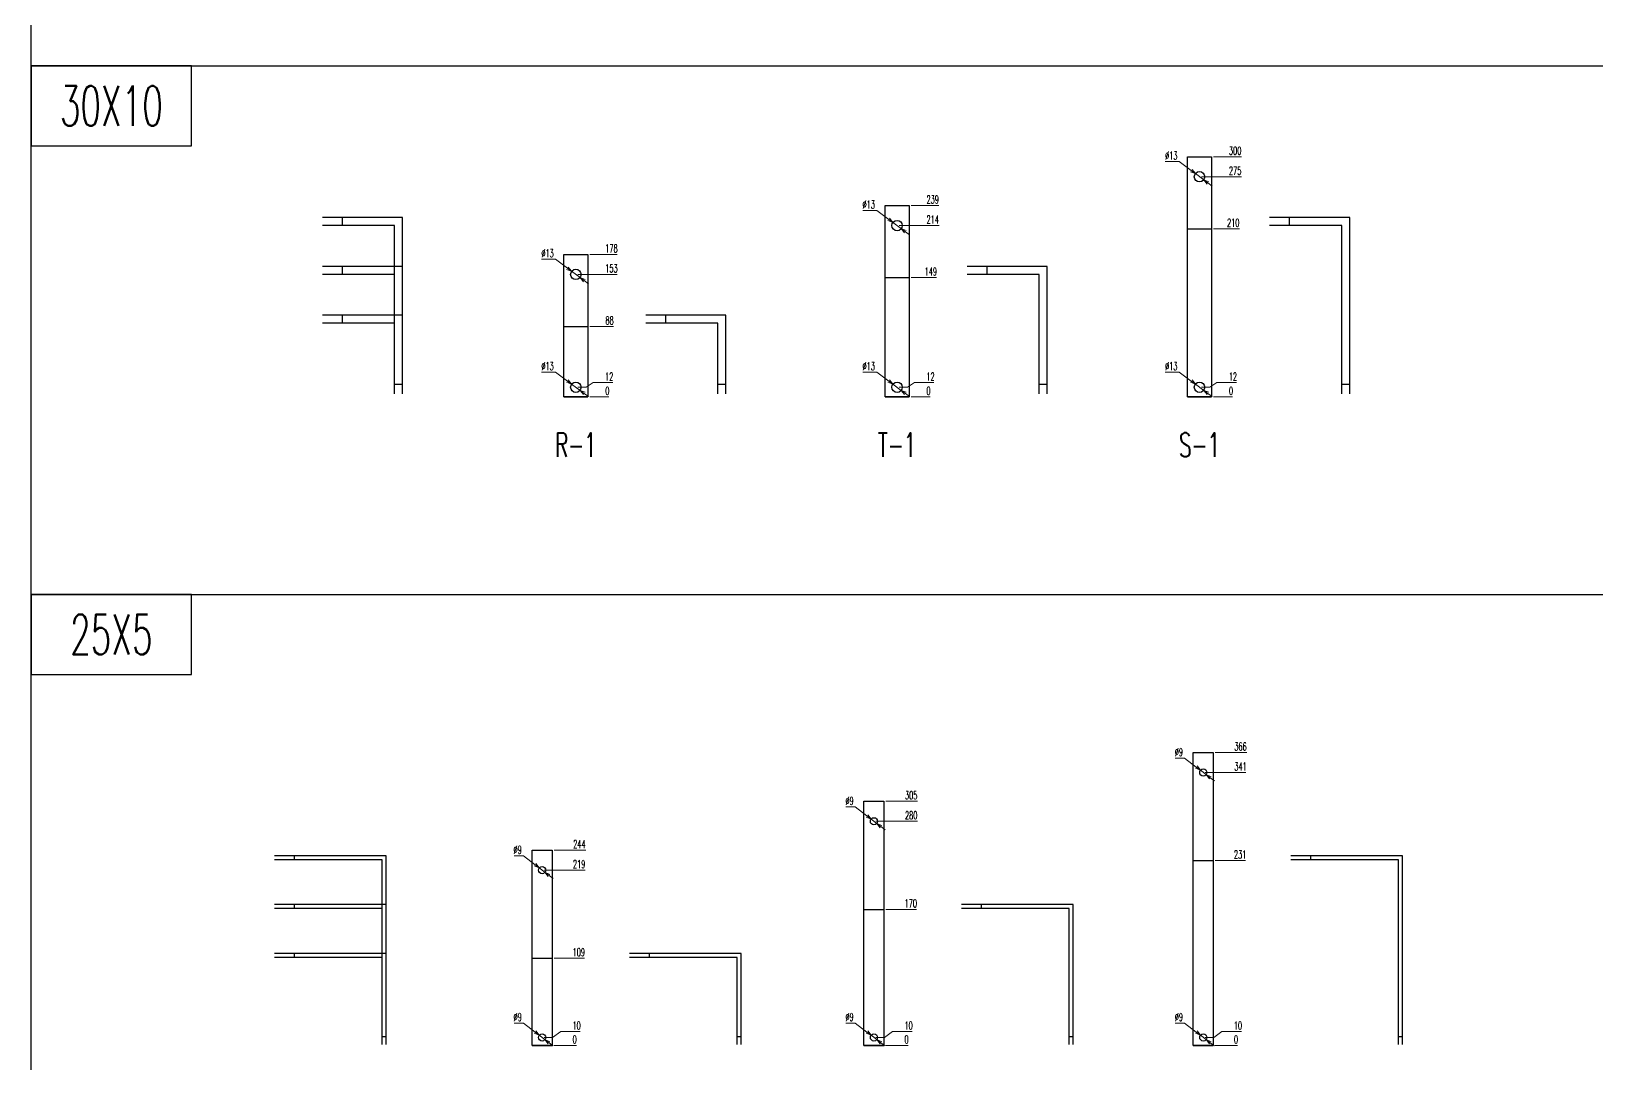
# Model space of a CAD drawing. Header units: millimetres. Extents: x -33730 to 17150, y -76829 to -27437.
# Drawn here: x -7064 to -5109, y -66351 to -65062 of the extents above; entities that cross this region are included whole.
import ezdxf
from ezdxf.enums import TextEntityAlignment as Align

# ---------------------------------------------------------------- set-up
doc = ezdxf.new("R2010")
doc.units = ezdxf.units.MM
doc.header["$LTSCALE"] = 3
doc.layers.add('@.VISIBLE', color=7, linetype='Continuous')
doc.styles.add('Ann_w01', font='romans.shx', dxfattribs={"width": 0.6, "bigfont": 'chineset.shx'})
doc.dimstyles.new('Dim 01_SC05', dxfattribs={"dimscale": 5, "dimtxt": 2, "dimasz": 1.3, "dimexe": 0.5, "dimexo": 0.5, "dimgap": 0.5, "dimtad": 1, "dimtoh": 1, "dimdec": 1, "dimzin": 12, "dimdsep": 46, "dimtxsty": 'Ann_w01', "dimblk": 'OPEN30', "dimcen": 1.5, "dimclrd": 6, "dimclre": 6, "dimclrt": 3, "dimadec": 1, "dimazin": 3, "dimtm": 1e-09, "dimtfac": 1, "dimtdec": 1, "dimtmove": 0, "dimatfit": 3, "dimldrblk": 'OPEN30', "dimfxl": 1, "dimtolj": 1, "dimlwd": 20, "dimlwe": 20, "dimarcsym": 0})

# ---------------------------------------------------------------- blocks, each defined once
blk = doc.blocks.new('*D1639')
at = {"layer": '@.VISIBLE', "color": 6, "lineweight": 20, "transparency": 16777216}
blk.add_line((-6411.1, -66328.6), (-6383.3, -66328.6), dxfattribs=at)
at = {"layer": 'Defpoints', "color": 0, "transparency": 16777216}
for p in [(-6426.1, -66328.6), (-6413.6, -66328.6), (-6389.8, -66328.6)]:
    blk.add_point(p, dxfattribs=at)
at = {"layer": '@.VISIBLE', "color": 3, "transparency": 16777216, "insert": (-6385.3, -66321.1), "char_height": 10, "attachment_point": 5, "style": 'Ann_w01'}
blk.add_mtext('\\A1;0', dxfattribs=at)
blk = doc.blocks.new('_Open30')
at = {"color": 0, "linetype": 'ByBlock', "lineweight": -2}
for p, q in [((-1, 0.27), (0, 0)), ((0, 0), (-1, -0.27)), ((0, 0), (-1, 0))]:
    blk.add_line(p, q, dxfattribs=at)
blk = doc.blocks.new('*D1640')
at = {"layer": '@.VISIBLE', "color": 6, "lineweight": 20, "transparency": 16777216}
for p, q in [((-6413.1, -66318.6), (-6402.8, -66311.2)), ((-6402.8, -66311.2), (-6378.5, -66311.2)), ((-6423.6, -66318.6), (-6413.1, -66318.6))]:
    blk.add_line(p, q, dxfattribs=at)
at = {"layer": 'Defpoints', "color": 0, "transparency": 16777216}
for p in [(-6389.8, -66311.2), (-6426.1, -66318.6), (-6426.1, -66328.6)]:
    blk.add_point(p, dxfattribs=at)
at = {"layer": '@.VISIBLE', "color": 3, "transparency": 16777216, "insert": (-6382.9, -66303.7), "char_height": 10, "attachment_point": 5, "style": 'Ann_w01'}
blk.add_mtext('\\A1;10', dxfattribs=at)
blk = doc.blocks.new('*D1641')
at = {"layer": '@.VISIBLE', "color": 6, "lineweight": 20, "transparency": 16777216}
blk.add_line((-6411.1, -66219.6), (-6373, -66219.6), dxfattribs=at)
at = {"layer": 'Defpoints', "color": 0, "transparency": 16777216}
for p in [(-6413.6, -66219.6), (-6389.8, -66219.6), (-6426.1, -66328.6)]:
    blk.add_point(p, dxfattribs=at)
at = {"layer": '@.VISIBLE', "color": 3, "transparency": 16777216, "insert": (-6380.2, -66212.1), "char_height": 10, "attachment_point": 5, "style": 'Ann_w01'}
blk.add_mtext('\\A1;109', dxfattribs=at)
blk = doc.blocks.new('*D1613')
at = {"layer": '@.VISIBLE', "color": 6, "lineweight": 20, "transparency": 16777216}
blk.add_line((-6423.6, -66109.6), (-6372.2, -66109.6), dxfattribs=at)
at = {"layer": 'Defpoints', "color": 0, "transparency": 16777216}
for p in [(-6426.1, -66109.6), (-6389.8, -66109.6), (-6426.1, -66328.6)]:
    blk.add_point(p, dxfattribs=at)
at = {"layer": '@.VISIBLE', "color": 3, "transparency": 16777216, "insert": (-6379.8, -66102.1), "char_height": 10, "attachment_point": 5, "style": 'Ann_w01'}
blk.add_mtext('\\A1;219', dxfattribs=at)
blk = doc.blocks.new('*D1614')
at = {"layer": '@.VISIBLE', "color": 6, "lineweight": 20, "transparency": 16777216}
blk.add_line((-6411.1, -66084.6), (-6371.6, -66084.6), dxfattribs=at)
at = {"layer": 'Defpoints', "color": 0, "transparency": 16777216}
for p in [(-6413.6, -66084.6), (-6389.8, -66084.6), (-6426.1, -66328.6)]:
    blk.add_point(p, dxfattribs=at)
at = {"layer": '@.VISIBLE', "color": 3, "transparency": 16777216, "insert": (-6379.5, -66077.1), "char_height": 10, "attachment_point": 5, "style": 'Ann_w01'}
blk.add_mtext('\\A1;244', dxfattribs=at)
blk = doc.blocks.new('*D1615')
at = {"layer": '@.VISIBLE', "color": 6, "lineweight": 20, "transparency": 16777216}
for p, q in [((-6461.1, -66300.6), (-6449.5, -66300.6)), ((-6449.5, -66300.6), (-6434.8, -66311.9)), ((-6422.5, -66321.3), (-6429.7, -66315.8)), ((-6417.4, -66325.2), (-6412.2, -66329.2))]:
    blk.add_line(p, q, dxfattribs=at)
at = {"layer": 'Defpoints', "color": 0, "transparency": 16777216}
for p in [(-6429.7, -66315.8), (-6422.5, -66321.3)]:
    blk.add_point(p, dxfattribs=at)
at = {"layer": '@.VISIBLE', "color": 6, "lineweight": 20, "transparency": 16777216, "xscale": 6.5, "yscale": 6.5, "zscale": 6.5}
for p, rotation in [((-6429.7, -66315.8), 322.5227353004935), ((-6422.5, -66321.3), 142.5227353004935)]:
    blk.add_blockref('_Open30', p, dxfattribs=dict(at, rotation=rotation))
at = {"layer": '@.VISIBLE', "color": 3, "transparency": 16777216, "insert": (-6456.6, -66293.1), "char_height": 10, "attachment_point": 5, "style": 'Ann_w01'}
blk.add_mtext('\\A1;∅9', dxfattribs=at)
blk = doc.blocks.new('*D1616')
at = {"layer": '@.VISIBLE', "color": 6, "lineweight": 20, "transparency": 16777216}
for p, q in [((-6461.1, -66091.6), (-6449.5, -66091.6)), ((-6449.5, -66091.6), (-6434.8, -66102.9)), ((-6422.5, -66112.3), (-6429.7, -66106.8)), ((-6417.4, -66116.2), (-6412.2, -66120.2))]:
    blk.add_line(p, q, dxfattribs=at)
at = {"layer": 'Defpoints', "color": 0, "transparency": 16777216}
for p in [(-6429.7, -66106.8), (-6422.5, -66112.3)]:
    blk.add_point(p, dxfattribs=at)
at = {"layer": '@.VISIBLE', "color": 6, "lineweight": 20, "transparency": 16777216, "xscale": 6.5, "yscale": 6.5, "zscale": 6.5}
for p, rotation in [((-6429.7, -66106.8), 322.522735300434), ((-6422.5, -66112.3), 142.522735300434)]:
    blk.add_blockref('_Open30', p, dxfattribs=dict(at, rotation=rotation))
at = {"layer": '@.VISIBLE', "color": 3, "transparency": 16777216, "insert": (-6456.6, -66084.1), "char_height": 10, "attachment_point": 5, "style": 'Ann_w01'}
blk.add_mtext('\\A1;∅9', dxfattribs=at)
blk = doc.blocks.new('*D1631')
at = {"layer": '@.VISIBLE', "color": 6, "lineweight": 20, "transparency": 16777216}
blk.add_line((-5996.5, -66328.6), (-5968.8, -66328.6), dxfattribs=at)
at = {"layer": 'Defpoints', "color": 0, "transparency": 16777216}
for p in [(-6011.5, -66328.6), (-5999, -66328.6), (-5975.3, -66328.6)]:
    blk.add_point(p, dxfattribs=at)
at = {"layer": '@.VISIBLE', "color": 3, "transparency": 16777216, "insert": (-5970.8, -66321.1), "char_height": 10, "attachment_point": 5, "style": 'Ann_w01'}
blk.add_mtext('\\A1;0', dxfattribs=at)
blk = doc.blocks.new('*D1632')
at = {"layer": '@.VISIBLE', "color": 6, "lineweight": 20, "transparency": 16777216}
for p, q in [((-5998.5, -66318.6), (-5988.3, -66311.2)), ((-5988.3, -66311.2), (-5963.9, -66311.2)), ((-6009, -66318.6), (-5998.5, -66318.6))]:
    blk.add_line(p, q, dxfattribs=at)
at = {"layer": 'Defpoints', "color": 0, "transparency": 16777216}
for p in [(-5975.3, -66311.2), (-6011.5, -66318.6), (-6011.5, -66328.6)]:
    blk.add_point(p, dxfattribs=at)
at = {"layer": '@.VISIBLE', "color": 3, "transparency": 16777216, "insert": (-5968.3, -66303.7), "char_height": 10, "attachment_point": 5, "style": 'Ann_w01'}
blk.add_mtext('\\A1;10', dxfattribs=at)
blk = doc.blocks.new('*D1633')
at = {"layer": '@.VISIBLE', "color": 6, "lineweight": 20, "transparency": 16777216}
blk.add_line((-5996.5, -66158.6), (-5958.2, -66158.6), dxfattribs=at)
at = {"layer": 'Defpoints', "color": 0, "transparency": 16777216}
for p in [(-5999, -66158.6), (-5975.3, -66158.6), (-6011.5, -66328.6)]:
    blk.add_point(p, dxfattribs=at)
at = {"layer": '@.VISIBLE', "color": 3, "transparency": 16777216, "insert": (-5965.5, -66151.1), "char_height": 10, "attachment_point": 5, "style": 'Ann_w01'}
blk.add_mtext('\\A1;170', dxfattribs=at)
blk = doc.blocks.new('*D1634')
at = {"layer": '@.VISIBLE', "color": 6, "lineweight": 20, "transparency": 16777216}
blk.add_line((-6009, -66048.6), (-5957.3, -66048.6), dxfattribs=at)
at = {"layer": 'Defpoints', "color": 0, "transparency": 16777216}
for p in [(-6011.5, -66048.6), (-5975.3, -66048.6), (-6011.5, -66328.6)]:
    blk.add_point(p, dxfattribs=at)
at = {"layer": '@.VISIBLE', "color": 3, "transparency": 16777216, "insert": (-5965, -66041.1), "char_height": 10, "attachment_point": 5, "style": 'Ann_w01'}
blk.add_mtext('\\A1;280', dxfattribs=at)
blk = doc.blocks.new('*D1635')
at = {"layer": '@.VISIBLE', "color": 6, "lineweight": 20, "transparency": 16777216}
blk.add_line((-5996.5, -66023.6), (-5957.3, -66023.6), dxfattribs=at)
at = {"layer": 'Defpoints', "color": 0, "transparency": 16777216}
for p in [(-5999, -66023.6), (-5975.3, -66023.6), (-6011.5, -66328.6)]:
    blk.add_point(p, dxfattribs=at)
at = {"layer": '@.VISIBLE', "color": 3, "transparency": 16777216, "insert": (-5965, -66016.1), "char_height": 10, "attachment_point": 5, "style": 'Ann_w01'}
blk.add_mtext('\\A1;305', dxfattribs=at)
blk = doc.blocks.new('*D1636')
at = {"layer": '@.VISIBLE', "color": 6, "lineweight": 20, "transparency": 16777216}
for p, q in [((-6046.6, -66300.6), (-6034.9, -66300.6)), ((-6034.9, -66300.6), (-6020.2, -66311.9)), ((-6007.9, -66321.3), (-6015.1, -66315.8)), ((-6002.8, -66325.2), (-5997.6, -66329.2))]:
    blk.add_line(p, q, dxfattribs=at)
at = {"layer": 'Defpoints', "color": 0, "transparency": 16777216}
for p in [(-6015.1, -66315.8), (-6007.9, -66321.3)]:
    blk.add_point(p, dxfattribs=at)
at = {"layer": '@.VISIBLE', "color": 6, "lineweight": 20, "transparency": 16777216, "xscale": 6.5, "yscale": 6.5, "zscale": 6.5}
for p, rotation in [((-6015.1, -66315.8), 322.5227353003494), ((-6007.9, -66321.3), 142.5227353003494)]:
    blk.add_blockref('_Open30', p, dxfattribs=dict(at, rotation=rotation))
at = {"layer": '@.VISIBLE', "color": 3, "transparency": 16777216, "insert": (-6042, -66293.1), "char_height": 10, "attachment_point": 5, "style": 'Ann_w01'}
blk.add_mtext('\\A1;∅9', dxfattribs=at)
blk = doc.blocks.new('*D1637')
at = {"layer": '@.VISIBLE', "color": 6, "lineweight": 20, "transparency": 16777216}
for p, q in [((-6046.6, -66030.6), (-6034.9, -66030.6)), ((-6034.9, -66030.6), (-6020.2, -66041.9)), ((-6007.9, -66051.3), (-6015.1, -66045.8)), ((-6002.8, -66055.2), (-5997.6, -66059.2))]:
    blk.add_line(p, q, dxfattribs=at)
at = {"layer": 'Defpoints', "color": 0, "transparency": 16777216}
for p in [(-6015.1, -66045.8), (-6007.9, -66051.3)]:
    blk.add_point(p, dxfattribs=at)
at = {"layer": '@.VISIBLE', "color": 6, "lineweight": 20, "transparency": 16777216, "xscale": 6.5, "yscale": 6.5, "zscale": 6.5}
for p, rotation in [((-6015.1, -66045.8), 322.5227353003182), ((-6007.9, -66051.3), 142.5227353003183)]:
    blk.add_blockref('_Open30', p, dxfattribs=dict(at, rotation=rotation))
at = {"layer": '@.VISIBLE', "color": 3, "transparency": 16777216, "insert": (-6042, -66023.1), "char_height": 10, "attachment_point": 5, "style": 'Ann_w01'}
blk.add_mtext('\\A1;∅9', dxfattribs=at)
blk = doc.blocks.new('*D1621')
at = {"layer": '@.VISIBLE', "color": 6, "lineweight": 20, "transparency": 16777216}
blk.add_line((-5585.1, -66328.6), (-5557.3, -66328.6), dxfattribs=at)
at = {"layer": 'Defpoints', "color": 0, "transparency": 16777216}
for p in [(-5600.1, -66328.6), (-5587.6, -66328.6), (-5563.8, -66328.6)]:
    blk.add_point(p, dxfattribs=at)
at = {"layer": '@.VISIBLE', "color": 3, "transparency": 16777216, "insert": (-5559.3, -66321.1), "char_height": 10, "attachment_point": 5, "style": 'Ann_w01'}
blk.add_mtext('\\A1;0', dxfattribs=at)
blk = doc.blocks.new('*D1622')
at = {"layer": '@.VISIBLE', "color": 6, "lineweight": 20, "transparency": 16777216}
for p, q in [((-5587.1, -66318.6), (-5576.8, -66311.2)), ((-5576.8, -66311.2), (-5552.5, -66311.2)), ((-5597.6, -66318.6), (-5587.1, -66318.6))]:
    blk.add_line(p, q, dxfattribs=at)
at = {"layer": 'Defpoints', "color": 0, "transparency": 16777216}
for p in [(-5563.8, -66311.2), (-5600.1, -66318.6), (-5600.1, -66328.6)]:
    blk.add_point(p, dxfattribs=at)
at = {"layer": '@.VISIBLE', "color": 3, "transparency": 16777216, "insert": (-5556.9, -66303.7), "char_height": 10, "attachment_point": 5, "style": 'Ann_w01'}
blk.add_mtext('\\A1;10', dxfattribs=at)
blk = doc.blocks.new('*D1623')
at = {"layer": '@.VISIBLE', "color": 6, "lineweight": 20, "transparency": 16777216}
blk.add_line((-5585.1, -66097.6), (-5547.2, -66097.6), dxfattribs=at)
at = {"layer": 'Defpoints', "color": 0, "transparency": 16777216}
for p in [(-5587.6, -66097.6), (-5563.4, -66097.6), (-5600.1, -66328.6)]:
    blk.add_point(p, dxfattribs=at)
at = {"layer": '@.VISIBLE', "color": 3, "transparency": 16777216, "insert": (-5554.1, -66090.1), "char_height": 10, "attachment_point": 5, "style": 'Ann_w01'}
blk.add_mtext('\\A1;231', dxfattribs=at)
blk = doc.blocks.new('*D1624')
at = {"layer": '@.VISIBLE', "color": 6, "lineweight": 20, "transparency": 16777216}
blk.add_line((-5597.6, -65987.6), (-5546.8, -65987.6), dxfattribs=at)
at = {"layer": 'Defpoints', "color": 0, "transparency": 16777216}
for p in [(-5600.1, -65987.6), (-5563, -65987.6), (-5600.1, -66328.6)]:
    blk.add_point(p, dxfattribs=at)
at = {"layer": '@.VISIBLE', "color": 3, "transparency": 16777216, "insert": (-5553.6, -65980.1), "char_height": 10, "attachment_point": 5, "style": 'Ann_w01'}
blk.add_mtext('\\A1;341', dxfattribs=at)
blk = doc.blocks.new('*D1625')
at = {"layer": '@.VISIBLE', "color": 6, "lineweight": 20, "transparency": 16777216}
blk.add_line((-5585.1, -65962.6), (-5545.9, -65962.6), dxfattribs=at)
at = {"layer": 'Defpoints', "color": 0, "transparency": 16777216}
for p in [(-5587.6, -65962.6), (-5563.8, -65962.6), (-5600.1, -66328.6)]:
    blk.add_point(p, dxfattribs=at)
at = {"layer": '@.VISIBLE', "color": 3, "transparency": 16777216, "insert": (-5553.6, -65955.1), "char_height": 10, "attachment_point": 5, "style": 'Ann_w01'}
blk.add_mtext('\\A1;366', dxfattribs=at)
blk = doc.blocks.new('*D1626')
at = {"layer": '@.VISIBLE', "color": 6, "lineweight": 20, "transparency": 16777216}
for p, q in [((-5635.1, -66300.6), (-5623.5, -66300.6)), ((-5623.5, -66300.6), (-5608.8, -66311.9)), ((-5596.5, -66321.3), (-5603.7, -66315.8)), ((-5591.4, -66325.2), (-5586.2, -66329.2))]:
    blk.add_line(p, q, dxfattribs=at)
at = {"layer": 'Defpoints', "color": 0, "transparency": 16777216}
for p in [(-5603.7, -66315.8), (-5596.5, -66321.3)]:
    blk.add_point(p, dxfattribs=at)
at = {"layer": '@.VISIBLE', "color": 6, "lineweight": 20, "transparency": 16777216, "xscale": 6.5, "yscale": 6.5, "zscale": 6.5}
for p, rotation in [((-5603.7, -66315.8), 322.5227353005186), ((-5596.5, -66321.3), 142.5227353005186)]:
    blk.add_blockref('_Open30', p, dxfattribs=dict(at, rotation=rotation))
at = {"layer": '@.VISIBLE', "color": 3, "transparency": 16777216, "insert": (-5630.6, -66293.1), "char_height": 10, "attachment_point": 5, "style": 'Ann_w01'}
blk.add_mtext('\\A1;∅9', dxfattribs=at)
blk = doc.blocks.new('*D1627')
at = {"layer": '@.VISIBLE', "color": 6, "lineweight": 20, "transparency": 16777216}
for p, q in [((-5635.1, -65969.6), (-5623.5, -65969.6)), ((-5623.5, -65969.6), (-5608.8, -65980.9)), ((-5596.5, -65990.3), (-5603.7, -65984.8)), ((-5591.4, -65994.2), (-5586.2, -65998.2))]:
    blk.add_line(p, q, dxfattribs=at)
at = {"layer": 'Defpoints', "color": 0, "transparency": 16777216}
for p in [(-5603.7, -65984.8), (-5596.5, -65990.3)]:
    blk.add_point(p, dxfattribs=at)
at = {"layer": '@.VISIBLE', "color": 6, "lineweight": 20, "transparency": 16777216, "xscale": 6.5, "yscale": 6.5, "zscale": 6.5}
for p, rotation in [((-5603.7, -65984.8), 322.5227353004622), ((-5596.5, -65990.3), 142.5227353004622)]:
    blk.add_blockref('_Open30', p, dxfattribs=dict(at, rotation=rotation))
at = {"layer": '@.VISIBLE', "color": 3, "transparency": 16777216, "insert": (-5630.6, -65962.1), "char_height": 10, "attachment_point": 5, "style": 'Ann_w01'}
blk.add_mtext('\\A1;∅9', dxfattribs=at)
blk = doc.blocks.new('*D1884')
at = {"layer": '@.VISIBLE', "color": 6, "lineweight": 20, "transparency": 16777216}
blk.add_line((-6366.5, -65518.3), (-6342.7, -65518.3), dxfattribs=at)
at = {"layer": 'Defpoints', "color": 0, "transparency": 16777216}
for p in [(-6384, -65518.3), (-6369, -65518.3), (-6349.2, -65518.3)]:
    blk.add_point(p, dxfattribs=at)
at = {"layer": '@.VISIBLE', "color": 3, "transparency": 16777216, "insert": (-6344.7, -65510.8), "char_height": 10, "attachment_point": 5, "style": 'Ann_w01'}
blk.add_mtext('\\A1;0', dxfattribs=at)
blk = doc.blocks.new('*D1885')
at = {"layer": '@.VISIBLE', "color": 6, "lineweight": 20, "transparency": 16777216}
for p, q in [((-6381.5, -65506.3), (-6371, -65506.3)), ((-6371, -65506.3), (-6362.2, -65500.6)), ((-6362.2, -65500.6), (-6337.8, -65500.6))]:
    blk.add_line(p, q, dxfattribs=at)
at = {"layer": 'Defpoints', "color": 0, "transparency": 16777216}
for p in [(-6384, -65506.3), (-6349.2, -65500.6), (-6384, -65518.3)]:
    blk.add_point(p, dxfattribs=at)
at = {"layer": '@.VISIBLE', "color": 3, "transparency": 16777216, "insert": (-6342.3, -65493.1), "char_height": 10, "attachment_point": 5, "style": 'Ann_w01'}
blk.add_mtext('\\A1;12', dxfattribs=at)
blk = doc.blocks.new('*D1886')
at = {"layer": '@.VISIBLE', "color": 6, "lineweight": 20, "transparency": 16777216}
blk.add_line((-6366.5, -65430.3), (-6337, -65430.3), dxfattribs=at)
at = {"layer": 'Defpoints', "color": 0, "transparency": 16777216}
for p in [(-6369, -65430.3), (-6349.2, -65430.3), (-6384, -65518.3)]:
    blk.add_point(p, dxfattribs=at)
at = {"layer": '@.VISIBLE', "color": 3, "transparency": 16777216, "insert": (-6341.8, -65422.8), "char_height": 10, "attachment_point": 5, "style": 'Ann_w01'}
blk.add_mtext('\\A1;88', dxfattribs=at)
blk = doc.blocks.new('*D1887')
at = {"layer": '@.VISIBLE', "color": 6, "lineweight": 20, "transparency": 16777216}
blk.add_line((-6381.5, -65365.3), (-6332.1, -65365.3), dxfattribs=at)
at = {"layer": 'Defpoints', "color": 0, "transparency": 16777216}
for p in [(-6384, -65365.3), (-6349.2, -65365.3), (-6384, -65518.3)]:
    blk.add_point(p, dxfattribs=at)
at = {"layer": '@.VISIBLE', "color": 3, "transparency": 16777216, "insert": (-6339.4, -65357.8), "char_height": 10, "attachment_point": 5, "style": 'Ann_w01'}
blk.add_mtext('\\A1;153', dxfattribs=at)
blk = doc.blocks.new('*D1888')
at = {"layer": '@.VISIBLE', "color": 6, "lineweight": 20, "transparency": 16777216}
blk.add_line((-6366.5, -65340.3), (-6332.1, -65340.3), dxfattribs=at)
at = {"layer": 'Defpoints', "color": 0, "transparency": 16777216}
for p in [(-6369, -65340.3), (-6349.2, -65340.3), (-6384, -65518.3)]:
    blk.add_point(p, dxfattribs=at)
at = {"layer": '@.VISIBLE', "color": 3, "transparency": 16777216, "insert": (-6339.4, -65332.8), "char_height": 10, "attachment_point": 5, "style": 'Ann_w01'}
blk.add_mtext('\\A1;178', dxfattribs=at)
blk = doc.blocks.new('*D1889')
at = {"layer": '@.VISIBLE', "color": 6, "lineweight": 20, "transparency": 16777216}
for p, q in [((-6426.9, -65346.5), (-6409.2, -65346.5)), ((-6409.2, -65346.5), (-6394.4, -65357.6)), ((-6378.7, -65369.2), (-6389.2, -65361.5)), ((-6373.5, -65373.1), (-6368.3, -65377))]:
    blk.add_line(p, q, dxfattribs=at)
at = {"layer": 'Defpoints', "color": 0, "transparency": 16777216}
for p in [(-6389.2, -65361.5), (-6378.7, -65369.2)]:
    blk.add_point(p, dxfattribs=at)
at = {"layer": '@.VISIBLE', "color": 6, "lineweight": 20, "transparency": 16777216, "xscale": 6.5, "yscale": 6.5, "zscale": 6.5}
for p, rotation in [((-6389.2, -65361.5), 323.3422436295154), ((-6378.7, -65369.2), 143.3422436295154)]:
    blk.add_blockref('_Open30', p, dxfattribs=dict(at, rotation=rotation))
at = {"layer": '@.VISIBLE', "color": 3, "transparency": 16777216, "insert": (-6419.3, -65339), "char_height": 10, "attachment_point": 5, "style": 'Ann_w01'}
blk.add_mtext('\\A1;∅13', dxfattribs=at)
blk = doc.blocks.new('*D1890')
at = {"layer": '@.VISIBLE', "color": 6, "lineweight": 20, "transparency": 16777216}
for p, q in [((-6426.9, -65487.5), (-6409.2, -65487.5)), ((-6409.2, -65487.5), (-6394.4, -65498.6)), ((-6378.7, -65510.2), (-6389.2, -65502.5)), ((-6373.5, -65514.1), (-6368.3, -65518))]:
    blk.add_line(p, q, dxfattribs=at)
at = {"layer": 'Defpoints', "color": 0, "transparency": 16777216}
for p in [(-6389.2, -65502.5), (-6378.7, -65510.2)]:
    blk.add_point(p, dxfattribs=at)
at = {"layer": '@.VISIBLE', "color": 6, "lineweight": 20, "transparency": 16777216, "xscale": 6.5, "yscale": 6.5, "zscale": 6.5}
for p, rotation in [((-6389.2, -65502.5), 323.3422436295148), ((-6378.7, -65510.2), 143.3422436295148)]:
    blk.add_blockref('_Open30', p, dxfattribs=dict(at, rotation=rotation))
at = {"layer": '@.VISIBLE', "color": 3, "transparency": 16777216, "insert": (-6419.3, -65480), "char_height": 10, "attachment_point": 5, "style": 'Ann_w01'}
blk.add_mtext('\\A1;∅13', dxfattribs=at)
blk = doc.blocks.new('*D1893')
at = {"layer": '@.VISIBLE', "color": 6, "lineweight": 20, "transparency": 16777216}
blk.add_line((-5965.1, -65518.3), (-5941.4, -65518.3), dxfattribs=at)
at = {"layer": 'Defpoints', "color": 0, "transparency": 16777216}
for p in [(-5982.6, -65518.3), (-5967.6, -65518.3), (-5947.9, -65518.3)]:
    blk.add_point(p, dxfattribs=at)
at = {"layer": '@.VISIBLE', "color": 3, "transparency": 16777216, "insert": (-5943.4, -65510.8), "char_height": 10, "attachment_point": 5, "style": 'Ann_w01'}
blk.add_mtext('\\A1;0', dxfattribs=at)
blk = doc.blocks.new('*D1894')
at = {"layer": '@.VISIBLE', "color": 6, "lineweight": 20, "transparency": 16777216}
for p, q in [((-5980.1, -65506.3), (-5969.6, -65506.3)), ((-5969.6, -65506.3), (-5960.9, -65500.6)), ((-5960.9, -65500.6), (-5936.5, -65500.6))]:
    blk.add_line(p, q, dxfattribs=at)
at = {"layer": 'Defpoints', "color": 0, "transparency": 16777216}
for p in [(-5982.6, -65506.3), (-5947.9, -65500.6), (-5982.6, -65518.3)]:
    blk.add_point(p, dxfattribs=at)
at = {"layer": '@.VISIBLE', "color": 3, "transparency": 16777216, "insert": (-5940.9, -65493.1), "char_height": 10, "attachment_point": 5, "style": 'Ann_w01'}
blk.add_mtext('\\A1;12', dxfattribs=at)
blk = doc.blocks.new('*D1895')
at = {"layer": '@.VISIBLE', "color": 6, "lineweight": 20, "transparency": 16777216}
blk.add_line((-5965.1, -65369.3), (-5933.4, -65369.3), dxfattribs=at)
at = {"layer": 'Defpoints', "color": 0, "transparency": 16777216}
for p in [(-5967.6, -65369.3), (-5950.1, -65369.3), (-5982.6, -65518.3)]:
    blk.add_point(p, dxfattribs=at)
at = {"layer": '@.VISIBLE', "color": 3, "transparency": 16777216, "insert": (-5940.5, -65361.8), "char_height": 10, "attachment_point": 5, "style": 'Ann_w01'}
blk.add_mtext('\\A1;149', dxfattribs=at)
blk = doc.blocks.new('*D1896')
at = {"layer": '@.VISIBLE', "color": 6, "lineweight": 20, "transparency": 16777216}
blk.add_line((-5980.1, -65304.3), (-5930.2, -65304.3), dxfattribs=at)
at = {"layer": 'Defpoints', "color": 0, "transparency": 16777216}
for p in [(-5982.6, -65304.3), (-5948.4, -65304.3), (-5982.6, -65518.3)]:
    blk.add_point(p, dxfattribs=at)
at = {"layer": '@.VISIBLE', "color": 3, "transparency": 16777216, "insert": (-5938.1, -65296.8), "char_height": 10, "attachment_point": 5, "style": 'Ann_w01'}
blk.add_mtext('\\A1;214', dxfattribs=at)
blk = doc.blocks.new('*D1897')
at = {"layer": '@.VISIBLE', "color": 6, "lineweight": 20, "transparency": 16777216}
blk.add_line((-5965.1, -65279.3), (-5930.5, -65279.3), dxfattribs=at)
at = {"layer": 'Defpoints', "color": 0, "transparency": 16777216}
for p in [(-5967.6, -65279.3), (-5948.1, -65279.3), (-5982.6, -65518.3)]:
    blk.add_point(p, dxfattribs=at)
at = {"layer": '@.VISIBLE', "color": 3, "transparency": 16777216, "insert": (-5938.1, -65271.8), "char_height": 10, "attachment_point": 5, "style": 'Ann_w01'}
blk.add_mtext('\\A1;239', dxfattribs=at)
blk = doc.blocks.new('*D1898')
at = {"layer": '@.VISIBLE', "color": 6, "lineweight": 20, "transparency": 16777216}
for p, q in [((-6025.5, -65285.5), (-6007.9, -65285.5)), ((-6007.9, -65285.5), (-5993, -65296.6)), ((-5977.4, -65308.2), (-5987.8, -65300.5)), ((-5972.2, -65312.1), (-5967, -65316))]:
    blk.add_line(p, q, dxfattribs=at)
at = {"layer": 'Defpoints', "color": 0, "transparency": 16777216}
for p in [(-5987.8, -65300.5), (-5977.4, -65308.2)]:
    blk.add_point(p, dxfattribs=at)
at = {"layer": '@.VISIBLE', "color": 6, "lineweight": 20, "transparency": 16777216, "xscale": 6.5, "yscale": 6.5, "zscale": 6.5}
for p, rotation in [((-5987.8, -65300.5), 323.3422436295028), ((-5977.4, -65308.2), 143.3422436295028)]:
    blk.add_blockref('_Open30', p, dxfattribs=dict(at, rotation=rotation))
at = {"layer": '@.VISIBLE', "color": 3, "transparency": 16777216, "insert": (-6018, -65278), "char_height": 10, "attachment_point": 5, "style": 'Ann_w01'}
blk.add_mtext('\\A1;∅13', dxfattribs=at)
blk = doc.blocks.new('*D1899')
at = {"layer": '@.VISIBLE', "color": 6, "lineweight": 20, "transparency": 16777216}
for p, q in [((-6025.5, -65487.5), (-6007.9, -65487.5)), ((-6007.9, -65487.5), (-5993, -65498.6)), ((-5977.4, -65510.2), (-5987.8, -65502.5)), ((-5972.2, -65514.1), (-5967, -65518))]:
    blk.add_line(p, q, dxfattribs=at)
at = {"layer": 'Defpoints', "color": 0, "transparency": 16777216}
for p in [(-5987.8, -65502.5), (-5977.4, -65510.2)]:
    blk.add_point(p, dxfattribs=at)
at = {"layer": '@.VISIBLE', "color": 6, "lineweight": 20, "transparency": 16777216, "xscale": 6.5, "yscale": 6.5, "zscale": 6.5}
for p, rotation in [((-5987.8, -65502.5), 323.3422436295052), ((-5977.4, -65510.2), 143.3422436295052)]:
    blk.add_blockref('_Open30', p, dxfattribs=dict(at, rotation=rotation))
at = {"layer": '@.VISIBLE', "color": 3, "transparency": 16777216, "insert": (-6018, -65480), "char_height": 10, "attachment_point": 5, "style": 'Ann_w01'}
blk.add_mtext('\\A1;∅13', dxfattribs=at)
blk = doc.blocks.new('*D1902')
at = {"layer": '@.VISIBLE', "color": 6, "lineweight": 20, "transparency": 16777216}
blk.add_line((-5587.3, -65518.3), (-5563.5, -65518.3), dxfattribs=at)
at = {"layer": 'Defpoints', "color": 0, "transparency": 16777216}
for p in [(-5604.8, -65518.3), (-5589.8, -65518.3), (-5570, -65518.3)]:
    blk.add_point(p, dxfattribs=at)
at = {"layer": '@.VISIBLE', "color": 3, "transparency": 16777216, "insert": (-5565.5, -65510.8), "char_height": 10, "attachment_point": 5, "style": 'Ann_w01'}
blk.add_mtext('\\A1;0', dxfattribs=at)
blk = doc.blocks.new('*D1903')
at = {"layer": '@.VISIBLE', "color": 6, "lineweight": 20, "transparency": 16777216}
for p, q in [((-5602.3, -65506.3), (-5591.8, -65506.3)), ((-5591.8, -65506.3), (-5583, -65500.6)), ((-5583, -65500.6), (-5558.7, -65500.6))]:
    blk.add_line(p, q, dxfattribs=at)
at = {"layer": 'Defpoints', "color": 0, "transparency": 16777216}
for p in [(-5604.8, -65506.3), (-5570, -65500.6), (-5604.8, -65518.3)]:
    blk.add_point(p, dxfattribs=at)
at = {"layer": '@.VISIBLE', "color": 3, "transparency": 16777216, "insert": (-5563.1, -65493.1), "char_height": 10, "attachment_point": 5, "style": 'Ann_w01'}
blk.add_mtext('\\A1;12', dxfattribs=at)
blk = doc.blocks.new('*D1904')
at = {"layer": '@.VISIBLE', "color": 6, "lineweight": 20, "transparency": 16777216}
blk.add_line((-5587.3, -65308.3), (-5555, -65308.3), dxfattribs=at)
at = {"layer": 'Defpoints', "color": 0, "transparency": 16777216}
for p in [(-5589.8, -65308.3), (-5572.9, -65308.3), (-5604.8, -65518.3)]:
    blk.add_point(p, dxfattribs=at)
at = {"layer": '@.VISIBLE', "color": 3, "transparency": 16777216, "insert": (-5562.7, -65300.8), "char_height": 10, "attachment_point": 5, "style": 'Ann_w01'}
blk.add_mtext('\\A1;210', dxfattribs=at)
blk = doc.blocks.new('*D1905')
at = {"layer": '@.VISIBLE', "color": 6, "lineweight": 20, "transparency": 16777216}
blk.add_line((-5602.3, -65243.3), (-5552.5, -65243.3), dxfattribs=at)
at = {"layer": 'Defpoints', "color": 0, "transparency": 16777216}
for p in [(-5604.8, -65243.3), (-5570.5, -65243.3), (-5604.8, -65518.3)]:
    blk.add_point(p, dxfattribs=at)
at = {"layer": '@.VISIBLE', "color": 3, "transparency": 16777216, "insert": (-5560.3, -65235.8), "char_height": 10, "attachment_point": 5, "style": 'Ann_w01'}
blk.add_mtext('\\A1;275', dxfattribs=at)
blk = doc.blocks.new('*D1906')
at = {"layer": '@.VISIBLE', "color": 6, "lineweight": 20, "transparency": 16777216}
blk.add_line((-5587.3, -65218.3), (-5552.5, -65218.3), dxfattribs=at)
at = {"layer": 'Defpoints', "color": 0, "transparency": 16777216}
for p in [(-5589.8, -65218.3), (-5570.5, -65218.3), (-5604.8, -65518.3)]:
    blk.add_point(p, dxfattribs=at)
at = {"layer": '@.VISIBLE', "color": 3, "transparency": 16777216, "insert": (-5560.3, -65210.8), "char_height": 10, "attachment_point": 5, "style": 'Ann_w01'}
blk.add_mtext('\\A1;300', dxfattribs=at)
blk = doc.blocks.new('*D1907')
at = {"layer": '@.VISIBLE', "color": 6, "lineweight": 20, "transparency": 16777216}
for p, q in [((-5647.7, -65224.5), (-5630.1, -65224.5)), ((-5630.1, -65224.5), (-5615.2, -65235.6)), ((-5599.6, -65247.2), (-5610, -65239.5)), ((-5594.4, -65251.1), (-5589.2, -65255))]:
    blk.add_line(p, q, dxfattribs=at)
at = {"layer": 'Defpoints', "color": 0, "transparency": 16777216}
for p in [(-5610, -65239.5), (-5599.6, -65247.2)]:
    blk.add_point(p, dxfattribs=at)
at = {"layer": '@.VISIBLE', "color": 6, "lineweight": 20, "transparency": 16777216, "xscale": 6.5, "yscale": 6.5, "zscale": 6.5}
for p, rotation in [((-5610, -65239.5), 323.3422436294125), ((-5599.6, -65247.2), 143.3422436294125)]:
    blk.add_blockref('_Open30', p, dxfattribs=dict(at, rotation=rotation))
at = {"layer": '@.VISIBLE', "color": 3, "transparency": 16777216, "insert": (-5640.1, -65217), "char_height": 10, "attachment_point": 5, "style": 'Ann_w01'}
blk.add_mtext('\\A1;∅13', dxfattribs=at)
blk = doc.blocks.new('*D1908')
at = {"layer": '@.VISIBLE', "color": 6, "lineweight": 20, "transparency": 16777216}
for p, q in [((-5647.7, -65487.5), (-5630.1, -65487.5)), ((-5630.1, -65487.5), (-5615.2, -65498.6)), ((-5599.6, -65510.2), (-5610, -65502.5)), ((-5594.4, -65514.1), (-5589.2, -65518))]:
    blk.add_line(p, q, dxfattribs=at)
at = {"layer": 'Defpoints', "color": 0, "transparency": 16777216}
for p in [(-5610, -65502.5), (-5599.6, -65510.2)]:
    blk.add_point(p, dxfattribs=at)
at = {"layer": '@.VISIBLE', "color": 6, "lineweight": 20, "transparency": 16777216, "xscale": 6.5, "yscale": 6.5, "zscale": 6.5}
for p, rotation in [((-5610, -65502.5), 323.3422436294926), ((-5599.6, -65510.2), 143.3422436294926)]:
    blk.add_blockref('_Open30', p, dxfattribs=dict(at, rotation=rotation))
at = {"layer": '@.VISIBLE', "color": 3, "transparency": 16777216, "insert": (-5640.1, -65480), "char_height": 10, "attachment_point": 5, "style": 'Ann_w01'}
blk.add_mtext('\\A1;∅13', dxfattribs=at)

msp = doc.modelspace()

# ---------------------------------------------------------------- linework, layer by layer
for points in [[(-7064.18, -65204.85), (-6864.18, -65204.85), (-6864.18, -65104.85), (-7064.18, -65104.85)], [(-7064.18, -65865.19), (-6864.18, -65865.19), (-6864.18, -65765.19), (-7064.18, -65765.19)]]:
    msp.add_lwpolyline(points, close=True)
at = {"layer": '@.VISIBLE'}
for p, q in [((-7064.18, -65104.85), (-3181.97, -65104.85)), ((-6675.26, -65304.34), (-6675.26, -65294.34)), ((-6675.26, -65365.34), (-6675.26, -65355.34)), ((-6675.26, -65426.34), (-6675.26, -65416.34)), ((-6271.34, -65426.34), (-6271.34, -65416.34)), ((-6610.26, -65502.36), (-6600.26, -65502.36)), ((-6206.34, -65502.36), (-6196.34, -65502.36)), ((-7064.18, -65765.19), (-3181.97, -65765.19)), ((-6735.47, -66096.55), (-6735.47, -66091.55)), ((-6735.47, -66157.55), (-6735.47, -66152.55)), ((-6735.47, -66218.55), (-6735.47, -66213.55)), ((-6291.88, -66218.55), (-6291.88, -66213.55)), ((-6625.91, -66317.55), (-6620.97, -66317.55)), ((-6182.31, -66317.55), (-6177.38, -66317.55))]:
    msp.add_line(p, q, dxfattribs=at)
at = {"layer": '@.VISIBLE', "color": 2}
for p, q in [((-5619.8, -65218.34), (-5589.8, -65218.34)), ((-6675.26, -65304.34), (-6675.26, -65294.34)), ((-5492.19, -65304.34), (-5492.19, -65294.34)), ((-5619.8, -65308.34), (-5589.8, -65308.34)), ((-6610.26, -65502.36), (-6600.26, -65502.36)), ((-5427.19, -65502.36), (-5417.19, -65502.36)), ((-5619.8, -65518.34), (-5589.8, -65518.34)), ((-5612.59, -65962.55), (-5587.59, -65962.55)), ((-6735.47, -66096.55), (-6735.47, -66091.55)), ((-5465.88, -66096.55), (-5465.88, -66091.55)), ((-5612.59, -66097.55), (-5587.59, -66097.55)), ((-6625.91, -66317.55), (-6620.97, -66317.55)), ((-5612.59, -66328.55), (-5587.59, -66328.55)), ((-5356.32, -66317.55), (-5351.38, -66317.55))]:
    msp.add_line(p, q, dxfattribs=at)
at = {"layer": '@.VISIBLE', "color": 4}
for p, q in [((-5997.62, -65279.34), (-5967.62, -65279.34)), ((-5997.62, -65369.34), (-5967.62, -65369.34)), ((-5870, -65365.34), (-5870, -65355.34)), ((-5805, -65502.36), (-5795, -65502.36)), ((-5997.62, -65518.34), (-5967.62, -65518.34)), ((-6024.01, -66023.55), (-5999.01, -66023.55)), ((-5877.3, -66157.55), (-5877.3, -66152.55)), ((-6024.01, -66158.55), (-5999.01, -66158.55)), ((-6024.01, -66328.55), (-5999.01, -66328.55)), ((-5767.74, -66317.55), (-5762.8, -66317.55))]:
    msp.add_line(p, q, dxfattribs=at)
at = {"layer": '@.VISIBLE', "color": 1}
for p, q in [((-6398.96, -65340.34), (-6368.96, -65340.34)), ((-6398.96, -65430.34), (-6368.96, -65430.34)), ((-6398.96, -65518.34), (-6368.96, -65518.34)), ((-6438.58, -66084.55), (-6413.58, -66084.55)), ((-6438.58, -66219.55), (-6413.58, -66219.55)), ((-6438.58, -66328.55), (-6413.58, -66328.55))]:
    msp.add_line(p, q, dxfattribs=at)
at = {"layer": '@.VISIBLE'}
msp.add_lwpolyline([(-7064.18, -63359.43), (-3181.97, -63359.43), (-3181.97, -67156.64), (-7064.18, -67156.64)], close=True, dxfattribs=at)
at = {"layer": '@.VISIBLE', "color": 2}
for points in [[(-5619.8, -65218.34), (-5589.8, -65218.34), (-5589.8, -65518.34), (-5619.8, -65518.34)], [(-5612.59, -65962.55), (-5587.59, -65962.55), (-5587.59, -66328.55), (-5612.59, -66328.55)]]:
    msp.add_lwpolyline(points, close=True, dxfattribs=at)
for points in [[(-6600.26, -65355.34), (-6600.26, -65294.34), (-6700.26, -65294.34)], [(-6600.26, -65514.39), (-6600.26, -65294.34), (-6700.26, -65294.34)], [(-5417.19, -65514.39), (-5417.19, -65294.34), (-5517.19, -65294.34)], [(-6610.26, -65355.34), (-6610.26, -65304.34), (-6700.26, -65304.34)], [(-6610.26, -65514.39), (-6610.26, -65304.34), (-6700.26, -65304.34)], [(-5427.19, -65514.39), (-5427.19, -65304.34), (-5517.19, -65304.34)], [(-6620.97, -66152.55), (-6620.97, -66091.55), (-6760.47, -66091.55)], [(-6620.97, -66327.55), (-6620.97, -66091.55), (-6760.47, -66091.55)], [(-6625.97, -66152.55), (-6625.97, -66096.55), (-6760.47, -66096.55)], [(-6625.97, -66327.55), (-6625.97, -66096.55), (-6760.47, -66096.55)], [(-5351.38, -66327.55), (-5351.38, -66091.55), (-5490.88, -66091.55)], [(-5356.38, -66327.55), (-5356.38, -66096.55), (-5490.88, -66096.55)]]:
    msp.add_lwpolyline(points, dxfattribs=at)
at = {"layer": '@.VISIBLE', "color": 4}
for points in [[(-5997.62, -65279.34), (-5967.62, -65279.34), (-5967.62, -65518.34), (-5997.62, -65518.34)], [(-6024.01, -66023.55), (-5999.01, -66023.55), (-5999.01, -66328.55), (-6024.01, -66328.55)]]:
    msp.add_lwpolyline(points, close=True, dxfattribs=at)
at = {"layer": '@.VISIBLE', "color": 1}
for points in [[(-6398.96, -65340.34), (-6368.96, -65340.34), (-6368.96, -65518.34), (-6398.96, -65518.34)], [(-6438.58, -66084.55), (-6413.58, -66084.55), (-6413.58, -66328.55), (-6438.58, -66328.55)]]:
    msp.add_lwpolyline(points, close=True, dxfattribs=at)
at = {"layer": '@.VISIBLE', "color": 4}
for points in [[(-6600.26, -65416.34), (-6600.26, -65355.34), (-6700.26, -65355.34)], [(-6610.26, -65416.34), (-6610.26, -65365.34), (-6700.26, -65365.34)], [(-5795, -65514.39), (-5795, -65355.34), (-5895, -65355.34)], [(-5805, -65514.39), (-5805, -65365.34), (-5895, -65365.34)], [(-6620.97, -66213.55), (-6620.97, -66152.55), (-6760.47, -66152.55)], [(-5762.8, -66327.55), (-5762.8, -66152.55), (-5902.3, -66152.55)], [(-6625.97, -66213.55), (-6625.97, -66157.55), (-6760.47, -66157.55)], [(-5767.8, -66327.55), (-5767.8, -66157.55), (-5902.3, -66157.55)]]:
    msp.add_lwpolyline(points, dxfattribs=at)
at = {"layer": '@.VISIBLE', "color": 1}
for points in [[(-6600.26, -65514.39), (-6600.26, -65416.34), (-6700.26, -65416.34)], [(-6610.26, -65514.39), (-6610.26, -65426.34), (-6700.26, -65426.34)], [(-6196.34, -65514.39), (-6196.34, -65416.34), (-6296.34, -65416.34)], [(-6206.34, -65514.39), (-6206.34, -65426.34), (-6296.34, -65426.34)], [(-6620.97, -66327.55), (-6620.97, -66213.55), (-6760.47, -66213.55)], [(-6177.38, -66327.55), (-6177.38, -66213.55), (-6316.88, -66213.55)], [(-6625.97, -66327.55), (-6625.97, -66218.55), (-6760.47, -66218.55)], [(-6182.38, -66327.55), (-6182.38, -66218.55), (-6316.88, -66218.55)]]:
    msp.add_lwpolyline(points, dxfattribs=at)
at = {"layer": '@.VISIBLE', "color": 2}
for centre, radius in [((-5604.8, -65243.34), 6.5), ((-5604.8, -65506.34), 6.5), ((-5600.09, -65987.55), 4.5), ((-5600.09, -66318.55), 4.5)]:
    msp.add_circle(centre, radius, dxfattribs=at)
at = {"layer": '@.VISIBLE', "color": 4}
for centre, radius in [((-5982.62, -65304.34), 6.5), ((-5982.62, -65506.34), 6.5), ((-6011.51, -66048.55), 4.5), ((-6011.51, -66318.55), 4.5)]:
    msp.add_circle(centre, radius, dxfattribs=at)
at = {"layer": '@.VISIBLE', "color": 1}
for centre, radius in [((-6383.96, -65365.34), 6.5), ((-6383.96, -65506.34), 6.5), ((-6426.08, -66109.55), 4.5), ((-6426.08, -66318.55), 4.5)]:
    msp.add_circle(centre, radius, dxfattribs=at)

# ---------------------------------------------------------------- texts
at = {"color": 1, "style": 'Ann_w01', "width": 0.6}
for s, p in [('30X10', (-6964.18, -65154.85)), ('25X5', (-6964.18, -65815.19))]:
    msp.add_text(s, height=50, dxfattribs=at).set_placement(p, align=Align.MIDDLE_CENTER)
at = {"style": 'Ann_w01', "width": 0.6}
for s, p in [('R-1', (-6383.96, -65578.34)), ('T-1', (-5982.62, -65578.34)), ('S-1', (-5604.8, -65578.34))]:
    msp.add_text(s, height=30, dxfattribs=at).set_placement(p, align=Align.MIDDLE_CENTER)

# ---------------------------------------------------------------- dimensions: what is measured, and where the dimension line sits
at = {"layer": '@.VISIBLE', "color": 2}
for p1, p2, picture, middle in [((-5599.59, -65247.22), (-5610.02, -65239.46), '*D1907', (-5640.15, -65224.54)), ((-5599.59, -65510.22), (-5610.02, -65502.46), '*D1908', (-5640.15, -65487.54)), ((-5596.52, -65990.29), (-5603.66, -65984.81), '*D1627', (-5630.57, -65969.6)), ((-5596.52, -66321.29), (-5603.66, -66315.81), '*D1626', (-5630.57, -66300.6))]:
    dim = msp.add_diameter_dim_2p(p1=p1, p2=p2, dimstyle='Dim 01_SC05', dxfattribs=at)
    dim.commit()
    dim.dimension.update_dxf_attribs({"geometry": picture, "text_midpoint": middle, "dimtype": 163})
for feature_location, offset, origin, picture, middle in [((-5589.8, -65218.34), (19.33, 0), (-5604.8, -65518.34), '*D1906', (-5560.26, -65210.84)), ((-5604.8, -65243.34), (34.33, 0), (-5604.8, -65518.34), '*D1905', (-5560.26, -65235.84)), ((-5589.8, -65308.34), (16.91, 0), (-5604.8, -65518.34), '*D1904', (-5562.68, -65300.84)), ((-5604.8, -65506.34), (34.76, 5.73), (-5604.8, -65518.34), '*D1903', (-5563.11, -65493.11)), ((-5589.80421694, -65518.34286091), (19.76281303, 0), (-5604.80421694, -65518.34286091), '*D1902', (-5565.54140391, -65510.84286091)), ((-5587.59, -65962.55), (23.75, 0), (-5600.09, -66328.55), '*D1625', (-5553.62, -65955.05)), ((-5600.09, -65987.55), (37.11, 0), (-5600.09, -66328.55), '*D1624', (-5553.62, -65980.05)), ((-5587.59, -66097.55), (24.18, 0), (-5600.09, -66328.55), '*D1623', (-5554.05, -66090.05)), ((-5600.09, -66318.55), (36.25, 7.37), (-5600.09, -66328.55), '*D1622', (-5556.91, -66303.68)), ((-5587.59160089, -66328.55125358), (23.75263287, 0), (-5600.09160089, -66328.55125358), '*D1621', (-5559.33896801, -66321.05125358))]:
    dim = msp.add_ordinate_dim(feature_location=feature_location, offset=offset, dtype=0, origin=origin, dimstyle='Dim 01_SC05', dxfattribs=at)
    dim.commit()
    dim.dimension.update_dxf_attribs({"geometry": picture, "text_midpoint": middle})
at = {"layer": '@.VISIBLE', "color": 4}
for p1, p2, picture, middle in [((-5977.4, -65308.22), (-5987.83, -65300.46), '*D1898', (-6017.96, -65285.54)), ((-5977.4, -65510.22), (-5987.83, -65502.46), '*D1899', (-6017.96, -65487.54)), ((-6007.94, -66051.29), (-6015.08, -66045.81), '*D1637', (-6041.99, -66030.6)), ((-6007.94, -66321.29), (-6015.08, -66315.81), '*D1636', (-6041.99, -66300.6))]:
    dim = msp.add_diameter_dim_2p(p1=p1, p2=p2, dimstyle='Dim 01_SC05', dxfattribs=at)
    dim.commit()
    dim.dimension.update_dxf_attribs({"geometry": picture, "text_midpoint": middle, "dimtype": 163})
for feature_location, offset, origin, picture, middle in [((-5967.62, -65279.34), (19.48, 0), (-5982.62, -65518.34), '*D1897', (-5938.07, -65271.84)), ((-5982.62, -65304.34), (34.19, 0), (-5982.62, -65518.34), '*D1896', (-5938.07, -65296.84)), ((-5967.62, -65369.34), (17.48, 0), (-5982.62, -65518.34), '*D1895', (-5940.5, -65361.84)), ((-5982.62, -65506.34), (34.76, 5.73), (-5982.62, -65518.34), '*D1894', (-5940.93, -65493.11)), ((-5967.61872883, -65518.34286091), (19.76281303, 0), (-5982.61872883, -65518.34286091), '*D1893', (-5943.3559158, -65510.84286091)), ((-5999.01, -66023.55), (23.75, 0), (-6011.51, -66328.55), '*D1635', (-5965.04, -66016.05)), ((-6011.51, -66048.55), (36.25, 0), (-6011.51, -66328.55), '*D1634', (-5965.04, -66041.05)), ((-5999.01, -66158.55), (23.75, 0), (-6011.51, -66328.55), '*D1633', (-5965.47, -66151.05)), ((-6011.51, -66318.55), (36.25, 7.37), (-6011.51, -66328.55), '*D1632', (-5968.33, -66303.68)), ((-5999.00812381, -66328.55125358), (23.75263287, 0), (-6011.50812381, -66328.55125358), '*D1631', (-5970.75549094, -66321.05125358))]:
    dim = msp.add_ordinate_dim(feature_location=feature_location, offset=offset, dtype=0, origin=origin, dimstyle='Dim 01_SC05', dxfattribs=at)
    dim.commit()
    dim.dimension.update_dxf_attribs({"geometry": picture, "text_midpoint": middle})
at = {"layer": '@.VISIBLE', "color": 1}
for p1, p2, picture, middle in [((-6378.75, -65369.22), (-6389.18, -65361.46), '*D1889', (-6419.3, -65346.54)), ((-6378.75, -65510.22), (-6389.18, -65502.46), '*D1890', (-6419.3, -65487.54))]:
    dim = msp.add_diameter_dim_2p(p1=p1, p2=p2, dimstyle='Dim 01_SC05', dxfattribs=at)
    dim.commit()
    dim.dimension.update_dxf_attribs({"geometry": picture, "text_midpoint": middle, "dimtype": 163})
at = {"layer": '@.VISIBLE'}
for feature_location, offset, origin, picture, middle in [((-6368.96, -65340.34), (19.76, 0), (-6383.96, -65518.34), '*D1888', (-6339.41, -65332.84)), ((-6383.96, -65365.34), (34.76, 0), (-6383.96, -65518.34), '*D1887', (-6339.41, -65357.84)), ((-6368.96, -65430.34), (19.76, 0), (-6383.96, -65518.34), '*D1886', (-6341.84, -65422.84)), ((-6383.96, -65506.34), (34.76, 5.73), (-6383.96, -65518.34), '*D1885', (-6342.27, -65493.11)), ((-6368.96136333, -65518.34286091), (19.76281303, 0), (-6383.96136333, -65518.34286091), '*D1884', (-6344.6985503, -65510.84286091)), ((-6413.58, -66084.55), (23.75, 0), (-6426.08, -66328.55), '*D1614', (-6379.48, -66077.05)), ((-6426.08, -66109.55), (36.25, 0), (-6426.08, -66328.55), '*D1613', (-6379.76, -66102.05)), ((-6413.58, -66219.55), (23.75, 0), (-6426.08, -66328.55), '*D1641', (-6380.19, -66212.05)), ((-6426.08, -66318.55), (36.25, 7.37), (-6426.08, -66328.55), '*D1640', (-6382.9, -66303.68)), ((-6413.58498648, -66328.55125358), (23.75263287, 0), (-6426.08498648, -66328.55125358), '*D1639', (-6385.3323536, -66321.05125358))]:
    dim = msp.add_ordinate_dim(feature_location=feature_location, offset=offset, dtype=0, origin=origin, dimstyle='Dim 01_SC05', dxfattribs=at)
    dim.commit()
    dim.dimension.update_dxf_attribs({"geometry": picture, "text_midpoint": middle})
for p1, p2, picture, middle in [((-6422.51, -66112.29), (-6429.66, -66106.81), '*D1616', (-6456.57, -66091.6)), ((-6422.51, -66321.29), (-6429.66, -66315.81), '*D1615', (-6456.57, -66300.6))]:
    dim = msp.add_diameter_dim_2p(p1=p1, p2=p2, dimstyle='Dim 01_SC05', dxfattribs=at)
    dim.commit()
    dim.dimension.update_dxf_attribs({"geometry": picture, "text_midpoint": middle, "dimtype": 163})

doc.saveas('drawing.dxf')
